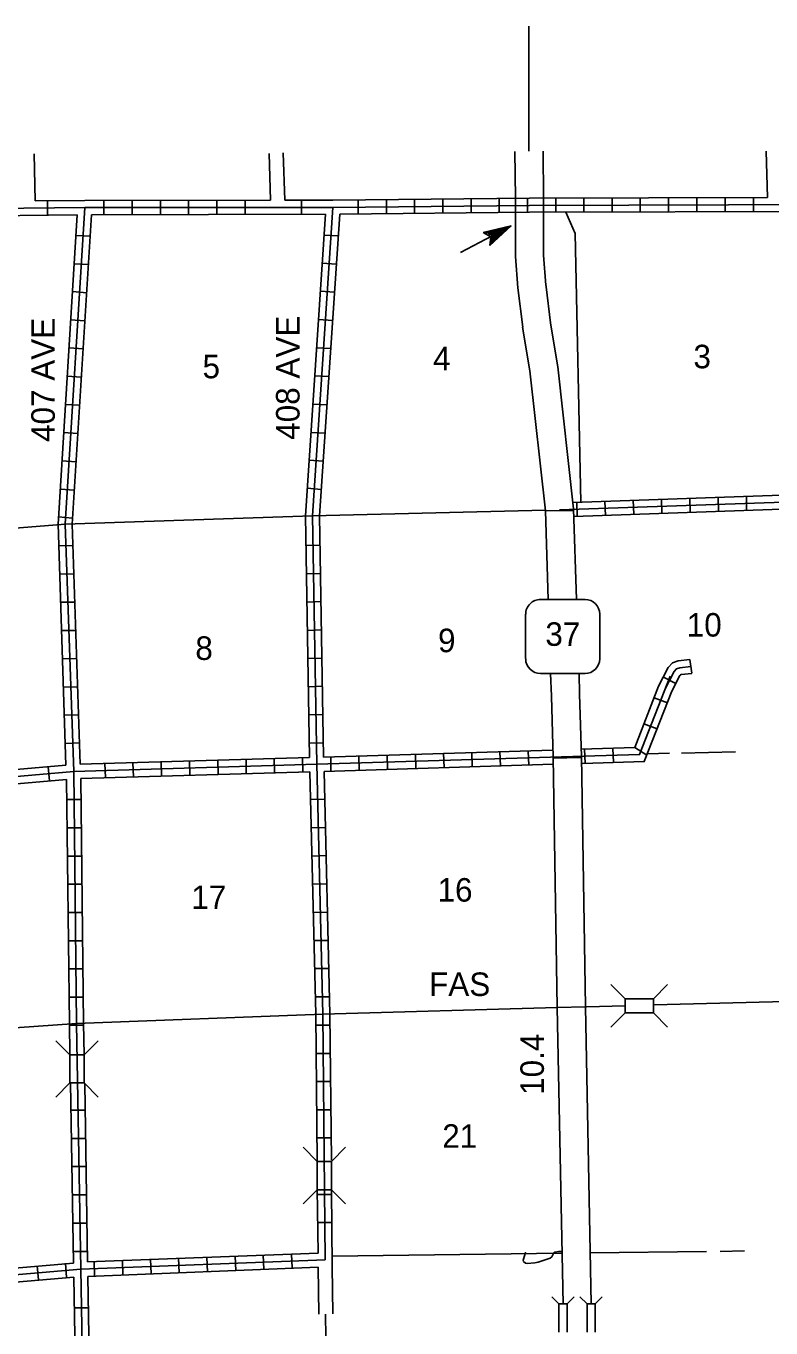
# Model space of a CAD drawing. Extents: x 1640401 to 2170926, y 15777135 to 16153493.
# Drawn here: x 1885336 to 1901167, y 15907202 to 15934878 of the extents above; entities that cross this region are included whole.
import ezdxf

# ---------------------------------------------------------------- set-up
doc = ezdxf.new("R2010")
doc.units = 0
for name, color, linetype in [('L10', 7, 'Continuous'), ('L13', 7, 'Continuous'), ('L14', 7, 'Continuous'), ('L18', 7, 'Continuous'), ('L21', 7, 'Continuous'), ('L28', 7, 'Continuous'), ('L3', 7, 'Continuous'), ('L30', 7, 'Continuous'), ('L4', 7, 'Continuous'), ('L5', 7, 'Continuous'), ('L50', 7, 'Continuous'), ('L51', 7, 'Continuous'), ('L6', 7, 'Continuous'), ('L8', 7, 'Continuous')]:
    doc.layers.add(name, color=color, linetype=linetype)

msp = doc.modelspace()

# ---------------------------------------------------------------- linework, layer by layer
at = {"layer": 'L10'}
for points in [[(1891546, 15908497), (1891557, 15907496)], [(1891843, 15908509), (1891853, 15907503)]]:
    msp.add_lwpolyline(points, dxfattribs=at)
at = {"layer": 'L13'}
for p, q in [((1900415, 15919451), (1899267, 15919423)), ((1899014, 15919419), (1898543, 15919407)), ((1891841, 15908726), (1896732, 15908790)), ((1897328, 15908798), (1899795, 15908831))]:
    msp.add_line(p, q, dxfattribs=at)
for points in [[(1900090, 15908831), (1900608, 15908842)], [(1891703, 15907497), (1891708, 15906996)]]:
    msp.add_lwpolyline(points, dxfattribs=at)
at = {"layer": 'L18'}
for p, q in [((1898068, 15914201), (1897767, 15914502)), ((1898670, 15914201), (1898966, 15914502)), ((1898068, 15914201), (1898068, 15913900)), ((1898068, 15914201), (1898670, 15914201)), ((1898670, 15914201), (1898670, 15913900)), ((1898068, 15913900), (1897767, 15913599)), ((1898068, 15913900), (1898670, 15913900)), ((1898670, 15913900), (1898966, 15913599)), ((1886268, 15913008), (1885967, 15913309)), ((1886569, 15913008), (1886870, 15913309)), ((1886268, 15913008), (1886569, 15913008)), ((1886268, 15912411), (1886268, 15913008)), ((1886569, 15912411), (1886569, 15913008)), ((1886268, 15912411), (1885967, 15912110)), ((1886268, 15912411), (1886569, 15912411)), ((1886569, 15912411), (1886870, 15912110)), ((1891526, 15910742), (1891225, 15911043)), ((1891827, 15910742), (1892128, 15911043)), ((1891526, 15910742), (1891827, 15910742)), ((1891526, 15910140), (1891526, 15910742)), ((1891827, 15910140), (1891827, 15910742)), ((1891526, 15910140), (1891225, 15909840)), ((1891526, 15910140), (1891827, 15910140)), ((1891827, 15910140), (1892128, 15909840)), ((1896658, 15907717), (1896511, 15907865)), ((1896833, 15907717), (1896986, 15907865)), ((1897260, 15907717), (1897107, 15907865)), ((1897435, 15907717), (1897582, 15907865)), ((1896658, 15907115), (1896658, 15907717)), ((1896658, 15907717), (1896833, 15907717)), ((1896833, 15907115), (1896833, 15907717)), ((1897260, 15907115), (1897260, 15907717)), ((1897260, 15907717), (1897435, 15907717)), ((1897435, 15907115), (1897435, 15907717))]:
    msp.add_line(p, q, dxfattribs=at)
at = {"layer": 'L28'}
for p, q in [((1895645, 15930632), (1894568, 15930067)), ((1895645, 15930632), (1895053, 15930490)), ((1895587, 15930611), (1895101, 15930485)), ((1895528, 15930574), (1895117, 15930474)), ((1895460, 15930543), (1895154, 15930469)), ((1895386, 15930516), (1895175, 15930442)), ((1895645, 15930632), (1895191, 15930215)), ((1895576, 15930574), (1895212, 15930252)), ((1895518, 15930548), (1895212, 15930273)), ((1895449, 15930511), (1895212, 15930310)), ((1895407, 15930511), (1895270, 15930432)), ((1895053, 15930490), (1895212, 15930400)), ((1895191, 15930215), (1895212, 15930400)), ((1895307, 15930469), (1895212, 15930426)), ((1895243, 15930432), (1895212, 15930426)), ((1895402, 15930490), (1895217, 15930342)), ((1895307, 15930432), (1895217, 15930358)), ((1895275, 15930416), (1895228, 15930390)), ((1895370, 15930485), (1895270, 15930432))]:
    msp.add_line(p, q, dxfattribs=at)
at = {"layer": 'L3'}
for p, q in [((1897218, 15922688), (1896268, 15922688)), ((1895951, 15922372), (1895951, 15921432)), ((1897530, 15921432), (1897530, 15922372)), ((1896268, 15921115), (1897218, 15921115))]:
    msp.add_line(p, q, dxfattribs=at)
for points in [[(1895785, 15929312), (1895735, 15929982), (1895735, 15931224)], [(1895785, 15929312), (1895891, 15928475)]]:
    msp.add_lwpolyline(points, dxfattribs=at)
for centre, start, end in [((1896270, 15922374), 90.0011, 180.0011), ((1897215, 15922374), 0.0011, 90.0011), ((1896270, 15921429), 180.0011, 270.0011), ((1897215, 15921429), 270.0011, 0.0011)]:
    msp.add_arc(centre, 315, start, end, dxfattribs=at)
at = {"layer": 'L4'}
for points in [[(1876162, 15924170), (1881484, 15923916), (1886167, 15924286), (1891426, 15924465), (1896374, 15924585)], [(1898675, 15914069), (1907366, 15914291), (1912952, 15914518)], [(1884684, 15913551), (1886410, 15913673), (1891643, 15913873), (1896627, 15914012)], [(1897244, 15914027), (1898068, 15914048)]]:
    msp.add_lwpolyline(points, dxfattribs=at)
at = {"layer": 'L5'}
for p, q in [((1896500, 15920632), (1896485, 15921115)), ((1897102, 15920674), (1897088, 15921115)), ((1896627, 15914012), (1897223, 15914029))]:
    msp.add_line(p, q, dxfattribs=at)
for points in [[(1896382, 15929371), (1896335, 15930005), (1896335, 15931224)], [(1896381, 15929387), (1896491, 15928510)], [(1896435, 15922688), (1896375, 15924571), (1896044, 15927550), (1895889, 15928475)], [(1897036, 15922688), (1896974, 15924613), (1896639, 15927632), (1896490, 15928522)], [(1896364, 15924569), (1896960, 15924579)], [(1896627, 15914011), (1896542, 15919333), (1896500, 15920632)], [(1897223, 15914027), (1897144, 15919349), (1897102, 15920674)], [(1896532, 15919317), (1897128, 15919328)], [(1896753, 15907706), (1896627, 15914011)], [(1897350, 15907717), (1897223, 15914027)]]:
    msp.add_lwpolyline(points, dxfattribs=at)
at = {"layer": 'L50'}
for points in [[(1890835, 15931176), (1890803, 15932185)], [(1901093, 15931234), (1901067, 15932216)], [(1885528, 15931160), (1885507, 15932158)], [(1890534, 15931176), (1890502, 15932169)]]:
    msp.add_lwpolyline(points, dxfattribs=at)
at = {"layer": 'L51'}
for points in [[(1896025, 15932216), (1896025, 15934878)], [(1895735, 15931224), (1895725, 15932213)], [(1896335, 15931224), (1896325, 15932220)]]:
    msp.add_lwpolyline(points, dxfattribs=at)
at = {"layer": 'L6'}
msp.add_lwpolyline([(1897126, 15924756), (1897003, 15930468), (1896809, 15930919)], dxfattribs=at)
at = {"layer": 'L8'}
for p, q in [((1885792, 15930859), (1885792, 15931160)), ((1886991, 15930865), (1886991, 15931166)), ((1887593, 15930865), (1887593, 15931166)), ((1888195, 15930865), (1888195, 15931166)), ((1888791, 15930865), (1888791, 15931166)), ((1889393, 15930875), (1889393, 15931176)), ((1889995, 15930875), (1889995, 15931176)), ((1891194, 15930875), (1891194, 15931176)), ((1892392, 15930886), (1892392, 15931182)), ((1892994, 15930886), (1892994, 15931182)), ((1893591, 15930891), (1893591, 15931192)), ((1894193, 15930902), (1894193, 15931203)), ((1894795, 15930907), (1894795, 15931208)), ((1895391, 15930907), (1895391, 15931208)), ((1895993, 15930918), (1895993, 15931218)), ((1896595, 15930918), (1896595, 15931218)), ((1897192, 15930918), (1897192, 15931218)), ((1897794, 15930923), (1897794, 15931224)), ((1898390, 15930923), (1898390, 15931224)), ((1898992, 15930923), (1898992, 15931224)), ((1899594, 15930923), (1899594, 15931224)), ((1900191, 15930923), (1900191, 15931224)), ((1900793, 15930933), (1900793, 15931234)), ((1886400, 15930426), (1886701, 15930411)), ((1891669, 15930432), (1891970, 15930416)), ((1886357, 15929825), (1886658, 15929809)), ((1891632, 15929840), (1891928, 15929819)), ((1886326, 15929233), (1886627, 15929207)), ((1891595, 15929244), (1891891, 15929217)), ((1886283, 15928631), (1886584, 15928610)), ((1891553, 15928642), (1891854, 15928615)), ((1886252, 15928035), (1886553, 15928019)), ((1891511, 15928040), (1891811, 15928024)), ((1886210, 15927433), (1886511, 15927417)), ((1891474, 15927443), (1891769, 15927427)), ((1886178, 15926836), (1886479, 15926815)), ((1891437, 15926841), (1891732, 15926825)), ((1886136, 15926234), (1886437, 15926218)), ((1891394, 15926239), (1891695, 15926224)), ((1886099, 15925632), (1886400, 15925616)), ((1891352, 15925648), (1891653, 15925627)), ((1886067, 15925036), (1886357, 15925014)), ((1891315, 15925051), (1891611, 15925025)), ((1896959, 15924750), (1901885, 15924925)), ((1897044, 15924761), (1897049, 15924460)), ((1897640, 15924777), (1897651, 15924476)), ((1898242, 15924798), (1898253, 15924502)), ((1898844, 15924819), (1898850, 15924518)), ((1899441, 15924840), (1899451, 15924544)), ((1900043, 15924861), (1900053, 15924560)), ((1900645, 15924882), (1900650, 15924581)), ((1886025, 15924444), (1886326, 15924418)), ((1896979, 15924454), (1902852, 15924661)), ((1886035, 15923826), (1886336, 15923832)), ((1891284, 15923832), (1891584, 15923842)), ((1886051, 15923224), (1886352, 15923235)), ((1891299, 15923235), (1891600, 15923240)), ((1886078, 15922628), (1886379, 15922633)), ((1891310, 15922633), (1891611, 15922644)), ((1886093, 15922026), (1886394, 15922031)), ((1891315, 15922031), (1891616, 15922042)), ((1886120, 15921424), (1886415, 15921435)), ((1891326, 15921435), (1891627, 15921440)), ((1899446, 15921414), (1899483, 15921118)), ((1886136, 15920827), (1886437, 15920833)), ((1891342, 15920833), (1891643, 15920843)), ((1898881, 15921038), (1899146, 15920902)), ((1898966, 15920489), (1898686, 15920600)), ((1886162, 15920225), (1886458, 15920236)), ((1891352, 15920236), (1891653, 15920241)), ((1898749, 15919935), (1898469, 15920041)), ((1886183, 15919623), (1886479, 15919639)), ((1891357, 15919634), (1891658, 15919639)), ((1895418, 15919148), (1895407, 15919449)), ((1896020, 15919169), (1896009, 15919465)), ((1897218, 15919206), (1897208, 15919507)), ((1897820, 15919227), (1897809, 15919523)), ((1898527, 15919375), (1898274, 15919544)), ((1887028, 15918900), (1887012, 15919201)), ((1887619, 15918916), (1887609, 15919217)), ((1888216, 15918942), (1888211, 15919233)), ((1888818, 15918958), (1888807, 15919259)), ((1889420, 15918974), (1889409, 15919275)), ((1890016, 15918990), (1890011, 15919291)), ((1890618, 15919011), (1890608, 15919307)), ((1891220, 15919027), (1891210, 15919328)), ((1891817, 15919043), (1891811, 15919344)), ((1892419, 15919058), (1892408, 15919359)), ((1893015, 15919074), (1893010, 15919375)), ((1893617, 15919101), (1893612, 15919402)), ((1894219, 15919117), (1894209, 15919418)), ((1894816, 15919132), (1894810, 15919433)), ((1885835, 15918831), (1885808, 15919132)), ((1886210, 15918435), (1886511, 15918435)), ((1891384, 15918435), (1891685, 15918441)), ((1886220, 15917834), (1886516, 15917834)), ((1891400, 15917834), (1891701, 15917844)), ((1886220, 15917232), (1886516, 15917232)), ((1891410, 15917232), (1891711, 15917242)), ((1886225, 15916635), (1886526, 15916635)), ((1891426, 15916635), (1891727, 15916640)), ((1886236, 15916033), (1886537, 15916033)), ((1891442, 15916033), (1891743, 15916044)), ((1886241, 15915431), (1886542, 15915431)), ((1891458, 15915442), (1891759, 15915442)), ((1886241, 15914834), (1886542, 15914834)), ((1891468, 15914840), (1891769, 15914840)), ((1886252, 15914233), (1886553, 15914233)), ((1891484, 15914243), (1891785, 15914243)), ((1886257, 15913636), (1886558, 15913636)), ((1891495, 15913641), (1891790, 15913641)), ((1891500, 15913039), (1891801, 15913039)), ((1891511, 15912443), (1891812, 15912443)), ((1886294, 15911835), (1886595, 15911835)), ((1891511, 15911841), (1891812, 15911841)), ((1886299, 15911233), (1886600, 15911233)), ((1891516, 15911244), (1891817, 15911244)), ((1886310, 15910632), (1886611, 15910632)), ((1886326, 15910035), (1886627, 15910035)), ((1891526, 15910040), (1891827, 15910040)), ((1886336, 15909433), (1886632, 15909433)), ((1891537, 15909444), (1891833, 15909444)), ((1886342, 15908831), (1886643, 15908831)), ((1887994, 15908361), (1887978, 15908657)), ((1888591, 15908382), (1888575, 15908683)), ((1889193, 15908398), (1889177, 15908699)), ((1889795, 15908424), (1889779, 15908725)), ((1890391, 15908451), (1890375, 15908752)), ((1890993, 15908477), (1890977, 15908773)), ((1885602, 15908224), (1885576, 15908525)), ((1886199, 15908277), (1886178, 15908578)), ((1886790, 15908308), (1886785, 15908609)), ((1887392, 15908335), (1887387, 15908636)), ((1886368, 15907632), (1886669, 15907632))]:
    msp.add_line(p, q, dxfattribs=at)
for points in [[(1870792, 15930801), (1875708, 15930875), (1881400, 15930960), (1886584, 15931018), (1891859, 15931023), (1896035, 15931065), (1902376, 15931081)], [(1885528, 15931160), (1886584, 15931166), (1890534, 15931176)], [(1890835, 15931176), (1891859, 15931176), (1896035, 15931218), (1901093, 15931234)], [(1881553, 15930807), (1886426, 15930865)], [(1886426, 15930865), (1886020, 15924286), (1886183, 15919169)], [(1886584, 15931018), (1886167, 15924286), (1886352, 15919032), (1886410, 15913673), (1886500, 15908451), (1886595, 15903176), (1886643, 15899533)], [(1886727, 15930865), (1886320, 15924286), (1886484, 15919185)], [(1886727, 15930865), (1891701, 15930875)], [(1891701, 15930875), (1891278, 15924465), (1891357, 15919328)], [(1891859, 15931023), (1891426, 15924465), (1891516, 15919185), (1891643, 15913873), (1891695, 15908652)], [(1892002, 15930875), (1891574, 15924465), (1891658, 15919333)], [(1892002, 15930875), (1896035, 15930918), (1902218, 15930933)], [(1896674, 15924592), (1907244, 15924956)], [(1898780, 15920844), (1898984, 15921242), (1899072, 15921342), (1899194, 15921384), (1899446, 15921415)], [(1898921, 15920791), (1899109, 15921157), (1899158, 15921213), (1899228, 15921237), (1899465, 15921266)], [(1899062, 15920737), (1899234, 15921072), (1899245, 15921084), (1899262, 15921090), (1899483, 15921117)], [(1876241, 15918858), (1881553, 15918610), (1886352, 15919032), (1891516, 15919185), (1898374, 15919391), (1899024, 15921060)], [(1897134, 15919507), (1898274, 15919544), (1898780, 15920844)], [(1897165, 15919201), (1898475, 15919243), (1899062, 15920737)], [(1891658, 15919333), (1896532, 15919486)], [(1881701, 15918773), (1886183, 15919169)], [(1886484, 15919185), (1891357, 15919328)], [(1891669, 15919032), (1896542, 15919185)], [(1886500, 15918884), (1891368, 15919027)], [(1891368, 15919027), (1891495, 15913873), (1891526, 15910748)], [(1891669, 15919032), (1891790, 15913873), (1891827, 15910769)], [(1876394, 15918699), (1881553, 15918457), (1886199, 15918858)], [(1886199, 15918858), (1886257, 15913673), (1886268, 15913018)], [(1886500, 15918884), (1886558, 15913673), (1886569, 15913008)], [(1886284, 15912416), (1886342, 15908583)], [(1886584, 15912390), (1886643, 15908609)], [(1891526, 15910156), (1891542, 15908794)], [(1891827, 15910140), (1891843, 15908509)], [(1865808, 15908319), (1871136, 15908219), (1876342, 15908234), (1881643, 15908034), (1886500, 15908451), (1891695, 15908652)], [(1886643, 15908609), (1891542, 15908794)], [(1896731, 15908829), (1896658, 15908828), (1896564, 15908812), (1896551, 15908798), (1896514, 15908715), (1896474, 15908684), (1896366, 15908653), (1896221, 15908599), (1896147, 15908585), (1895983, 15908575), (1895954, 15908580), (1895909, 15908617), (1895909, 15908617), (1895904, 15908646), (1895938, 15908756), (1895952, 15908815)], [(1881785, 15908192), (1886342, 15908583)], [(1886653, 15908298), (1891546, 15908497)], [(1881796, 15907891), (1886352, 15908282)], [(1886352, 15908282), (1886437, 15903308)], [(1886653, 15908298), (1886732, 15903324)]]:
    msp.add_lwpolyline(points, dxfattribs=at)

# ---------------------------------------------------------------- texts
at = {"layer": 'L14'}
for s, p in [('4', (1893987, 15927559)), ('3', (1899520, 15927602)), ('5', (1889087, 15927390)), ('10', (1899378, 15921899)), ('9', (1894092, 15921567)), ('8', (1888934, 15921403)), ('16', (1894082, 15916265)), ('17', (1888850, 15916107)), ('21', (1894182, 15911033))]:
    msp.add_text(s, height=500, rotation=360, dxfattribs=at).set_placement(p)
at = {"layer": 'L21'}
msp.add_text('FAS', height=500, rotation=360, dxfattribs=at).set_placement((1893902, 15914259))
at = {"layer": 'L28'}
msp.add_text('10.4', height=500, rotation=90, dxfattribs=at).set_placement((1896342, 15912157))
at = {"layer": 'L3'}
msp.add_text('37', height=500, rotation=360, dxfattribs=at).set_placement((1896373, 15921702))
at = {"layer": 'L30'}
for s, p in [('407 AVE', (1885948, 15926036)), ('408 AVE', (1891149, 15926082))]:
    msp.add_text(s, height=500, rotation=90, dxfattribs=at).set_placement(p)

doc.saveas('drawing.dxf')
